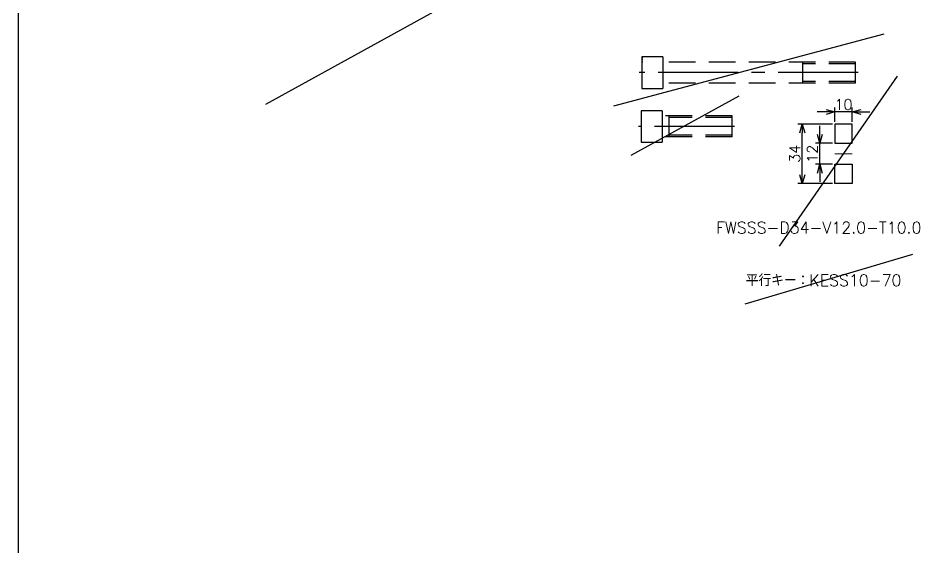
# Model space of a CAD drawing. Header units: millimetres. Extents: x 0 to 38884, y -3675 to 8056.
# Drawn here: x 8441 to 8959, y -1804 to -1501 of the extents above; entities that cross this region are included whole.
import ezdxf

# ---------------------------------------------------------------- set-up
doc = ezdxf.new("R2010")
doc.units = ezdxf.units.MM
doc.header["$LTSCALE"] = 2.4
doc.header["$PDMODE"] = 99
doc.header["$PDSIZE"] = 1
doc.linetypes.add('CENTER2', pattern=[28.575, 19.05, -3.175, 3.175, -3.175])
doc.linetypes.add('HIDDEN', pattern=[9.525, 6.35, -3.175])
doc.layers.add('08_DIM', color=3, linetype='Continuous', lineweight=13)
doc.layers.add('10_DRAFT', color=8, linetype='Continuous', lineweight=0, plot=False)
doc.styles.add('KSS_TXT', font='txt.shx', dxfattribs={"bigfont": 'extfont2.shx'})
doc.styles.add('KSS_TXT_L', font='txt.shx', dxfattribs={"height": 3, "bigfont": 'extfont2.shx'})
doc.dimstyles.new('KSS_DIM', dxfattribs={"dimscale": 2, "dimtxt": 3, "dimasz": 2.5, "dimexe": 1.25, "dimexo": 0.625, "dimtad": 1, "dimdsep": 46, "dimtxsty": 'KSS_TXT', "dimblk": 'OPEN30', "dimcen": 0, "dimazin": 2, "dimtfac": 0.75, "dimtmove": 0, "dimatfit": 3, "dimldrblk": 'OPEN30', "dimfxl": 1.25, "dimtolj": 1, "dimarcsym": 0})

# ---------------------------------------------------------------- blocks, each defined once
blk = doc.blocks.new('A$C415A6936_1')
at = {"color": 0}
for p, q in [((9, 12), (-9, 12)), ((-9, 12), (-9, 0)), ((9, 0), (9, 12)), ((9, 0), (-9, 0))]:
    blk.add_line(p, q, dxfattribs=at)
at = {"color": 0, "linetype": 'CENTER2'}
blk.add_line((0, -41.5), (0, 13.5), dxfattribs=at)
at = {"color": 0, "linetype": 'HIDDEN'}
for p, q in [((-6, -40), (-6, 0)), ((6, -40), (6, 0)), ((-6, -4), (6, -4)), ((-5.05, -40), (-5.05, -4)), ((5.05, -40), (5.05, -4)), ((-6, -40), (6, -40))]:
    blk.add_line(p, q, dxfattribs=at)
at = {"layer": '10_DRAFT', "style": 'KSS_TXT_L'}
blk.add_text('CS-M12x40L', height=0.3, dxfattribs=at).set_placement((6.07, 11.66))
blk = doc.blocks.new('_Open30')
at = {"color": 0, "linetype": 'ByBlock', "lineweight": -2}
for p, q in [((-1, 0.27), (0, 0)), ((0, 0), (-1, -0.27)), ((0, 0), (-1, 0))]:
    blk.add_line(p, q, dxfattribs=at)
blk = doc.blocks.new('*D753')
at = {"layer": '08_DIM', "color": 0, "lineweight": -2, "transparency": 16777216}
for p, q in [((8907.57, -1560.08), (8907.57, -1551.95)), ((8917.57, -1560.08), (8917.57, -1551.95)), ((8902.57, -1554.45), (8897.57, -1554.45)), ((8917.57, -1554.45), (8907.57, -1554.45)), ((8922.57, -1554.45), (8927.57, -1554.45))]:
    blk.add_line(p, q, dxfattribs=at)
at = {"layer": 'Defpoints', "color": 0, "transparency": 16777216}
for p in [(8907.57, -1554.45), (8907.57, -1561.33), (8917.57, -1561.33)]:
    blk.add_point(p, dxfattribs=at)
at = {"layer": '08_DIM', "color": 0, "lineweight": -2, "transparency": 16777216, "xscale": 5, "yscale": 5, "zscale": 5}
blk.add_blockref('_Open30', (8907.57, -1554.45), dxfattribs=at)
at = {"layer": '08_DIM', "color": 0, "lineweight": -2, "transparency": 16777216, "xscale": 5, "yscale": 5, "zscale": 5, "rotation": 180}
blk.add_blockref('_Open30', (8917.57, -1554.45), dxfattribs=at)
at = {"layer": '08_DIM', "color": 0, "transparency": 16777216, "insert": (8912.57, -1550.2), "char_height": 6, "attachment_point": 5, "style": 'KSS_TXT'}
blk.add_mtext('\\A1;10', dxfattribs=at)
blk = doc.blocks.new('*D754')
at = {"layer": '08_DIM', "color": 0, "lineweight": -2, "transparency": 16777216}
for p, q in [((8906.32, -1561.33), (8886.53, -1561.33)), ((8889.03, -1590.33), (8889.03, -1566.33)), ((8906.32, -1595.33), (8886.53, -1595.33))]:
    blk.add_line(p, q, dxfattribs=at)
at = {"layer": 'Defpoints', "color": 0, "transparency": 16777216}
for p in [(8889.03, -1561.33), (8907.57, -1561.33), (8907.57, -1595.33)]:
    blk.add_point(p, dxfattribs=at)
at = {"layer": '08_DIM', "color": 0, "lineweight": -2, "transparency": 16777216, "xscale": 5, "yscale": 5, "zscale": 5}
for p, rotation in [((8889.03, -1561.33), 90), ((8889.03, -1595.33), 270)]:
    blk.add_blockref('_Open30', p, dxfattribs=dict(at, rotation=rotation))
at = {"layer": '08_DIM', "color": 0, "transparency": 16777216, "insert": (8884.78, -1578.33), "char_height": 6, "attachment_point": 5, "rotation": 90, "style": 'KSS_TXT'}
blk.add_mtext('\\A1;34', dxfattribs=at)
blk = doc.blocks.new('*D755')
at = {"layer": '08_DIM', "color": 0, "lineweight": -2, "transparency": 16777216}
for p, q in [((8898.99, -1567.33), (8898.99, -1562.33)), ((8906.32, -1572.33), (8896.49, -1572.33)), ((8898.99, -1584.33), (8898.99, -1572.33)), ((8906.32, -1584.33), (8896.49, -1584.33)), ((8898.99, -1589.33), (8898.99, -1594.33))]:
    blk.add_line(p, q, dxfattribs=at)
at = {"layer": 'Defpoints', "color": 0, "transparency": 16777216}
for p in [(8898.99, -1572.33), (8907.57, -1572.33), (8907.57, -1584.33)]:
    blk.add_point(p, dxfattribs=at)
at = {"layer": '08_DIM', "color": 0, "lineweight": -2, "transparency": 16777216, "xscale": 5, "yscale": 5, "zscale": 5}
for p, rotation in [((8898.99, -1572.33), 270), ((8898.99, -1584.33), 90)]:
    blk.add_blockref('_Open30', p, dxfattribs=dict(at, rotation=rotation))
at = {"layer": '08_DIM', "color": 0, "transparency": 16777216, "insert": (8894.74, -1578.33), "char_height": 6, "attachment_point": 5, "rotation": 90, "style": 'KSS_TXT'}
blk.add_mtext('\\A1;12', dxfattribs=at)
blk = doc.blocks.new('A$C564416E9_1')
at = {"color": 0}
for points in [[(0, 17), (-10, 17), (-10, 6), (0, 6)], [(0, -17), (-10, -17), (-10, -6), (0, -6)]]:
    blk.add_lwpolyline(points, close=True, dxfattribs=at)
at = {"layer": '10_DRAFT'}
blk.add_line((-10, 0), (0, 0), dxfattribs=at)
blk = doc.blocks.new('A$C169F6710_1')
at = {"color": 0}
for p, q in [((9, 12), (-9, 12)), ((-9, 12), (-9, 0)), ((9, 0), (9, 12)), ((9, 0), (-9, 0))]:
    blk.add_line(p, q, dxfattribs=at)
at = {"color": 0, "linetype": 'CENTER2'}
blk.add_line((0, -111.5), (0, 13.5), dxfattribs=at)
at = {"color": 0, "linetype": 'HIDDEN'}
for p, q in [((-6, -110), (-6, 0)), ((6, -110), (6, 0)), ((-6, -80), (6, -80)), ((-5.05, -110), (-5.05, -80)), ((5.05, -110), (5.05, -80)), ((-6, -110), (6, -110))]:
    blk.add_line(p, q, dxfattribs=at)
at = {"layer": '10_DRAFT', "style": 'KSS_TXT_L'}
blk.add_text('CS-M12x110L', height=0.3, dxfattribs=at).set_placement((5.79, 11.66))

msp = doc.modelspace()

# ---------------------------------------------------------------- linework, layer by layer
at = {"color": 3}
for p, q in [((9460.3155, -1066.1116), (8582.3574, -1550.1665)), ((8943.1619, -1534.0079), (8875.7614, -1631.0972)), ((8952.0112, -1635.8889), (8856.2583, -1664.2712))]:
    msp.add_line(p, q, dxfattribs=at)
for p, q in [((8935.5641, -1509.9111), (8781.187, -1551.0841)), ((8852.7074, -1545.3254), (8791.0912, -1579.2591))]:
    msp.add_line(p, q)
msp.add_lwpolyline([(8440.9518, -2616.6685), (13062.9437, -2616.6685), (13062.9437, 931.2229), (8440.9518, 931.2229)], close=True, dxfattribs=at)

# ---------------------------------------------------------------- block references
at = {"rotation": 90}
for name, p in [('A$C169F6710_1', (8809.3763, -1531.9363)), ('A$C415A6936_1', (8808.8663, -1562.7001))]:
    msp.add_blockref(name, p, dxfattribs=at)
at = {"color": 4}
msp.add_blockref('A$C564416E9_1', (8917.5702, -1578.3338), dxfattribs=at)

# ---------------------------------------------------------------- texts
at = {"style": 'KSS_TXT'}
for s, p in [('FWSSS-D34-V12.0-T10.0', (8839.7377, -1623.8201)), ('平行キー：KESS10-70', (8856.7324, -1653.9248))]:
    msp.add_text(s, height=6.6, dxfattribs=at).set_placement(p)

# ---------------------------------------------------------------- dimensions: what is measured, and where the dimension line sits
at = {"layer": '08_DIM'}
dim = msp.add_linear_dim(base=(8907.5702, -1554.4525), p1=(8917.5702, -1561.3338), p2=(8907.5702, -1561.3338), dimstyle='KSS_DIM', override={"dimscale": 2, "dimarcsym": 1}, dxfattribs=at)
dim.commit()
dim.dimension.update_dxf_attribs({"geometry": '*D753', "text_midpoint": (8912.5702, -1550.2025)})
for base, p1, p2, picture, middle in [((8889.0348, -1561.3338), (8907.5702, -1595.3338), (8907.5702, -1561.3338), '*D754', (8884.7848, -1578.3338)), ((8898.9949, -1572.3338), (8907.5702, -1584.3338), (8907.5702, -1572.3338), '*D755', (8894.7449, -1578.3338))]:
    dim = msp.add_linear_dim(base=base, p1=p1, p2=p2, angle=90, dimstyle='KSS_DIM', override={"dimscale": 2, "dimarcsym": 1}, dxfattribs=at)
    dim.commit()
    dim.dimension.update_dxf_attribs({"geometry": picture, "text_midpoint": middle})

doc.saveas('drawing.dxf')
